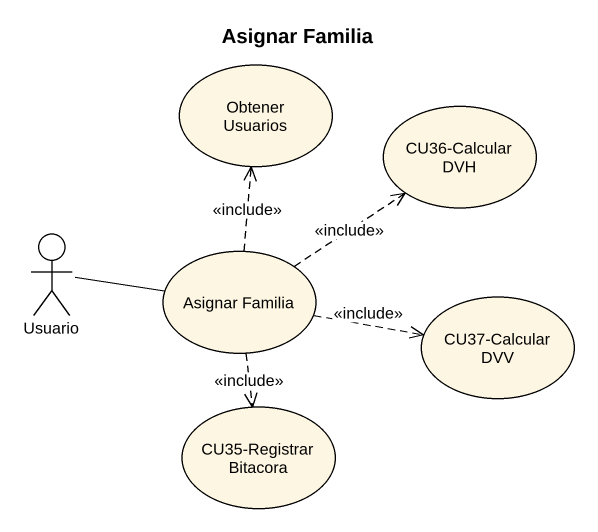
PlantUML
@startuml
title Asignar Familia
usecase "Obtener Usuarios" as Obtener_Usuarios
usecase "CU36-Calcular DVH" as CU36_Calcular_DVH
actor Usuario
usecase "Asignar Familia" as Asignar_Familia
usecase "CU37-Calcular DVV" as CU37_Calcular_DVV
usecase "CU35-Registrar Bitacora" as CU35_Registrar_Bitacora
Usuario -right- Asignar_Familia
Asignar_Familia .up.> Obtener_Usuarios : <<include>>
Asignar_Familia .up.> CU36_Calcular_DVH : <<include>>
Asignar_Familia .right.> CU37_Calcular_DVV : <<include>>
Asignar_Familia ..> CU35_Registrar_Bitacora : <<include>>
@enduml
